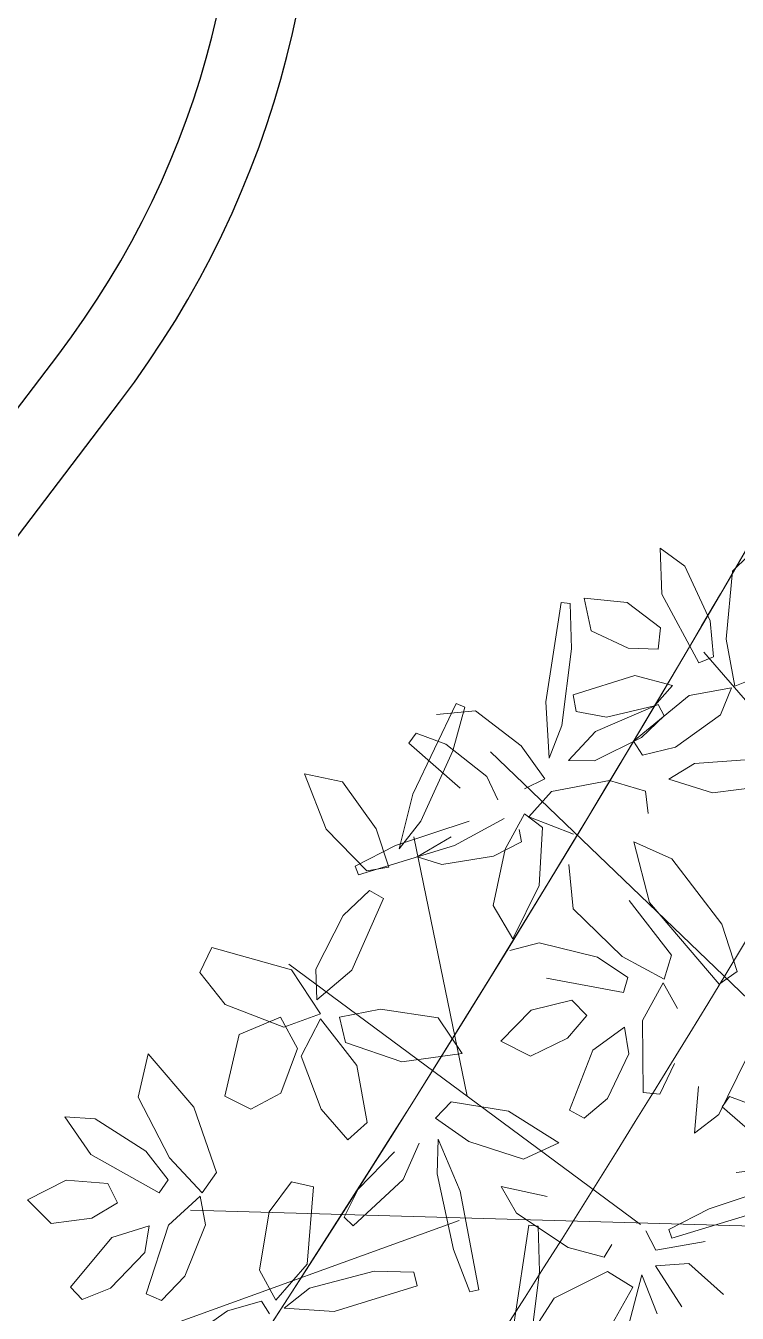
# Model space of a CAD drawing. Header units: millimetres. Extents: x 4980 to 19099, y 3891 to 5773.
# Drawn here: x 8051.49 to 8069.35, y 4383.84 to 4416.18 of the extents above; entities that cross this region are included whole.
import ezdxf

# ---------------------------------------------------------------- set-up
doc = ezdxf.new("R2010")
doc.units = ezdxf.units.MM
doc.linetypes.add('CONTINUA', pattern=[0])
for name, color, linetype, lineweight in [('no3_ahşap gorunus on kalın', 34, 'Continuous', 20), ('no3_tefriş ön kalın', 200, 'Continuous', 25), ('no3_ölçü tefriş', 252, 'Continuous', 0), ('PLAN YAZI', 4, 'Continuous', 9)]:
    doc.layers.add(name, color=color, linetype=linetype, lineweight=lineweight)
doc.layers.add('TEFRIS', color=11, linetype='Continuous')

# ---------------------------------------------------------------- blocks, each defined once
blk = doc.blocks.new('SAN-1')
at = {"layer": 'no3_tefriş ön kalın', "linetype": 'CONTINUA'}
for p, q in [((27.5, 2.957), (27.5, 31.957)), ((29.5, 2.957), (29.5, 31.957))]:
    blk.add_line(p, q, dxfattribs=at)
for radius in [25, 23]:
    blk.add_arc((4.5, 31.957), radius, 0, 90, dxfattribs=at)
blk = doc.blocks.new('p34')
at = {"color": 68}
for p, q in [((1698.443, -14121.227), (1699.246, -14122.005)), ((1700.445, -14121.879), (1701.061, -14121.423)), ((1701.061, -14121.423), (1701.022, -14122.574)), ((1699.246, -14122.005), (1699.411, -14123.716)), ((1699.815, -14123.25), (1700.445, -14121.879)), ((1701.022, -14122.574), (1700.103, -14124.31)), ((1701.893, -14122.78), (1702.978, -14122.672)), ((1702.978, -14122.672), (1702.802, -14123.489)), ((1701.061, -14123.421), (1701.893, -14122.78)), ((1703.326, -14122.803), (1703.296, -14123.94)), ((1703.555, -14122.777), (1703.326, -14122.803)), ((1703.945, -14125.271), (1703.555, -14122.777)), ((1699.734, -14124.16), (1699.815, -14123.25)), ((1701.124, -14123.956), (1701.061, -14123.421)), ((1702.802, -14123.489), (1701.874, -14123.928)), ((1699.411, -14123.716), (1699.2, -14124.897)), ((1701.874, -14123.928), (1701.124, -14123.956)), ((1703.296, -14123.94), (1703.547, -14125.868)), ((1700.103, -14124.31), (1699.734, -14124.16)), ((1700.764, -14124.872), (1701.712, -14124.614)), ((1701.712, -14124.614), (1703.257, -14125.099)), ((1699.286, -14124.939), (1700.349, -14125.122)), ((1701.221, -14125.379), (1700.764, -14124.872)), ((1700.349, -14125.122), (1701.751, -14126.266)), ((1703.257, -14125.099), (1703.184, -14125.512)), ((1701.13, -14125.352), (1700.98, -14125.63)), ((1702.703, -14126.023), (1701.13, -14125.352)), ((1702.428, -14125.664), (1701.221, -14125.379)), ((1703.184, -14125.512), (1702.428, -14125.664)), ((1703.869, -14126.683), (1703.945, -14125.271)), ((1705.716, -14125.489), (1704.572, -14126.373)), ((1706.689, -14125.575), (1705.716, -14125.489)), ((1706.194, -14125.302), (1705.982, -14125.394)), ((1705.982, -14125.394), (1706.287, -14126.49)), ((1707.299, -14127.572), (1706.194, -14125.302)), ((1700.98, -14125.63), (1701.55, -14126.177)), ((1703.547, -14125.868), (1703.869, -14126.683)), ((1701.55, -14126.177), (1702.731, -14126.754)), ((1703.383, -14126.748), (1702.703, -14126.023)), ((1707.203, -14126.043), (1706.464, -14126.322)), ((1707.389, -14126.297), (1707.203, -14126.043)), ((1701.524, -14126.619), (1700.696, -14126.424)), ((1701.751, -14126.266), (1701.524, -14126.619)), ((1704.572, -14126.373), (1703.983, -14127.201)), ((1706.464, -14126.322), (1705.435, -14127.14)), ((1706.287, -14126.49), (1707.094, -14128.259)), ((1702.731, -14126.754), (1703.383, -14126.748)), ((1703.983, -14127.201), (1704.488, -14127.457)), ((1705.435, -14127.14), (1705.16, -14127.731)), ((1701.457, -14127.525), (1702.356, -14127.25)), ((1702.356, -14127.25), (1703.816, -14127.522)), ((1703.816, -14127.522), (1704.388, -14128.161)), ((1704.388, -14128.161), (1703.265, -14128.596)), ((1704.492, -14128.078), (1704.044, -14128.424)), ((1704.987, -14128.966), (1704.492, -14128.078)), ((1704.044, -14128.424), (1704.133, -14129.884)), ((1704.632, -14128.476), (1704.57, -14128.785)), ((1705.009, -14128.198), (1706.251, -14128.874)), ((1703.386, -14129.355), (1703.285, -14130.469))]:
    blk.add_line(p, q, dxfattribs=at)
at = {"color": 44}
for p, q in [((1696.572, -14127.998), (1699.979, -14124.041)), ((1694.72, -14136.809), (1705.34, -14126.519)), ((1705.965, -14135.169), (1707.275, -14128.65)), ((1701.623, -14138.41), (1710.428, -14131.837)), ((1694.199, -14138.612), (1712.916, -14138.004)), ((1706.176, -14138.29), (1713.856, -14141.038))]:
    blk.add_line(p, q, dxfattribs=at)
at = {"color": 66}
for p, q in [((1699.2, -14124.897), (1698.616, -14124.664)), ((1699.567, -14125.617), (1699.286, -14124.939)), ((1700.696, -14126.424), (1699.567, -14125.617)), ((1706.106, -14127.429), (1707.389, -14126.297)), ((1698.717, -14126.729), (1700.222, -14126.833)), ((1700.222, -14126.833), (1700.867, -14127.227)), ((1710.011, -14127.055), (1709.056, -14127.259)), ((1709.476, -14128.448), (1710.011, -14127.055)), ((1699.776, -14127.575), (1697.827, -14127.336)), ((1700.867, -14127.227), (1699.776, -14127.575)), ((1701.39, -14128.088), (1701.457, -14127.525)), ((1709.056, -14127.259), (1708.222, -14128.44)), ((1707.641, -14128.944), (1707.299, -14127.572)), ((1707.732, -14128.861), (1705.883, -14128.258)), ((1707.094, -14128.259), (1707.641, -14128.944)), ((1708.222, -14128.44), (1707.903, -14129.405)), ((1708.46, -14129.501), (1709.476, -14128.448)), ((1700.797, -14129.224), (1701.756, -14128.794)), ((1701.756, -14128.794), (1701.364, -14130.323)), ((1704.57, -14128.785), (1705.276, -14129.141)), ((1707.196, -14129.148), (1706.333, -14128.656)), ((1705.293, -14130.379), (1704.987, -14128.966)), ((1705.276, -14129.141), (1706.574, -14129.345)), ((1706.251, -14128.874), (1708.67, -14129.595)), ((1706.574, -14129.345), (1707.196, -14129.148)), ((1708.746, -14129.378), (1707.732, -14128.861)), ((1699.551, -14130.874), (1700.797, -14129.224)), ((1707.903, -14129.405), (1708.46, -14129.501)), ((1708.67, -14129.595), (1708.746, -14129.378)), ((1708.045, -14130.193), (1708.391, -14129.995)), ((1708.391, -14129.995), (1709.057, -14130.621)), ((1708.844, -14131.988), (1708.045, -14130.193)), ((1709.057, -14130.621), (1709.746, -14131.962)), ((1699.174, -14132.068), (1699.551, -14130.874)), ((1699.623, -14132.377), (1699.174, -14132.068))]:
    blk.add_line(p, q, dxfattribs=at)
at = {"color": 64}
for p, q in [((1704.133, -14129.884), (1704.797, -14131.22)), ((1701.364, -14130.323), (1699.623, -14132.377)), ((1700.821, -14131.648), (1701.878, -14130.272)), ((1704.797, -14131.22), (1705.293, -14130.379)), ((1703.285, -14130.469), (1702.057, -14131.672)), ((1702.674, -14131.693), (1704.136, -14131.323)), ((1704.136, -14131.323), (1704.878, -14131.515)), ((1710.362, -14131.973), (1712.36, -14131.405)), ((1712.36, -14131.405), (1712.656, -14132.03)), ((1701.005, -14132.25), (1700.821, -14131.648)), ((1702.057, -14131.672), (1701.005, -14132.25)), ((1701.915, -14132.202), (1702.674, -14131.693)), ((1709.726, -14132.729), (1708.844, -14131.988)), ((1709.636, -14133.084), (1710.362, -14131.973)), ((1709.746, -14131.962), (1709.726, -14132.729)), ((1712.656, -14132.03), (1712.029, -14132.843)), ((1700.676, -14132.987), (1701.027, -14132.343)), ((1701.027, -14132.343), (1701.553, -14133.285)), ((1702.029, -14132.583), (1701.915, -14132.202)), ((1703.958, -14132.208), (1702.029, -14132.583)), ((1702.946, -14133.155), (1703.323, -14132.77)), ((1703.323, -14132.77), (1704.345, -14133.016)), ((1704.345, -14133.016), (1705.111, -14133.791)), ((1706.68, -14133.201), (1708.13, -14132.973)), ((1708.13, -14132.973), (1709.159, -14133.168)), ((1712.029, -14132.843), (1710.553, -14133.415)), ((1701.553, -14133.285), (1701.542, -14135.094)), ((1703.439, -14133.722), (1702.946, -14133.155)), ((1706.084, -14134.092), (1706.68, -14133.201)), ((1708.726, -14134.39), (1709.632, -14133.207)), ((1709.159, -14133.168), (1709.009, -14133.807)), ((1709.632, -14133.207), (1710.124, -14134.144)), ((1710.553, -14133.415), (1709.636, -14133.084)), ((1710.218, -14133.955), (1710.642, -14133.163)), ((1710.642, -14133.163), (1711.681, -14133.597)), ((1701.9, -14134.124), (1702.007, -14133.45)), ((1702.007, -14133.45), (1702.804, -14134.026)), ((1711.681, -14133.597), (1712.048, -14135.141)), ((1704.364, -14134.167), (1703.439, -14133.722)), ((1705.111, -14133.791), (1704.364, -14134.167)), ((1709.009, -14133.807), (1707.601, -14134.295)), ((1710.641, -14135.074), (1710.218, -14133.955)), ((1698.959, -14134.26), (1699.644, -14135.657)), ((1702.436, -14135.243), (1701.9, -14134.124)), ((1702.804, -14134.026), (1703.397, -14135.533)), ((1707.601, -14134.295), (1706.084, -14134.092)), ((1710.124, -14134.144), (1709.626, -14135.48)), ((1712.824, -14135.418), (1713.963, -14134.069)), ((1713.963, -14134.069), (1714.22, -14135.158)), ((1701.126, -14135.14), (1700.758, -14134.372)), ((1708.476, -14135.818), (1708.726, -14134.39)), ((1700.262, -14136.123), (1700.157, -14134.95)), ((1699.374, -14135.205), (1698.635, -14135.483)), ((1699.56, -14135.459), (1699.374, -14135.205)), ((1701.542, -14135.094), (1701.126, -14135.14)), ((1703.03, -14135.736), (1702.436, -14135.243)), ((1711.392, -14135.47), (1710.641, -14135.074)), ((1712.048, -14135.141), (1711.392, -14135.47)), ((1714.22, -14135.158), (1713.439, -14136.689)), ((1698.277, -14136.591), (1699.56, -14135.459)), ((1703.397, -14135.533), (1703.03, -14135.736)), ((1704.923, -14135.551), (1703.665, -14136.352)), ((1706.366, -14135.309), (1704.923, -14135.551)), ((1706.757, -14135.718), (1706.366, -14135.309)), ((1709.626, -14135.48), (1708.962, -14136.255)), ((1712.258, -14137.059), (1712.824, -14135.418)), ((1699.644, -14135.657), (1700.262, -14136.123)), ((1705.927, -14136.303), (1706.757, -14135.718)), ((1708.962, -14136.255), (1708.476, -14135.818)), ((1714.03, -14136.513), (1715.299, -14135.697)), ((1715.299, -14135.697), (1716.064, -14135.644)), ((1716.064, -14135.644), (1715.411, -14136.594)), ((1703.665, -14136.352), (1704.553, -14136.756)), ((1704.553, -14136.756), (1705.927, -14136.303)), ((1707.172, -14136.345), (1707.573, -14137.254)), ((1708.711, -14137.493), (1707.789, -14136.556)), ((1713.472, -14137.236), (1714.03, -14136.513)), ((1713.439, -14136.689), (1712.625, -14137.57)), ((1715.411, -14136.594), (1713.702, -14137.561)), ((1697.652, -14136.93), (1699.22, -14137.114)), ((1712.625, -14137.57), (1712.258, -14137.059)), ((1713.702, -14137.561), (1713.472, -14137.236)), ((1699.903, -14138.022), (1698.054, -14137.419)), ((1705.114, -14137.437), (1703.966, -14137.697)), ((1709.066, -14138.199), (1708.711, -14137.493)), ((1709.83, -14137.432), (1710.381, -14137.303)), ((1709.994, -14139.368), (1709.83, -14137.432)), ((1710.381, -14137.303), (1710.947, -14138.053)), ((1714.752, -14137.813), (1714.988, -14137.328)), ((1714.988, -14137.328), (1716.034, -14137.236)), ((1716.034, -14137.236), (1717.007, -14137.729)), ((1712.547, -14138.374), (1712.675, -14137.652)), ((1712.675, -14137.652), (1713.472, -14138.378)), ((1715.4, -14138.193), (1714.752, -14137.813)), ((1698.422, -14138.035), (1700.841, -14138.756)), ((1700.917, -14138.539), (1699.903, -14138.022)), ((1708.833, -14138.411), (1709.066, -14138.199)), ((1710.947, -14138.053), (1711.192, -14139.518)), ((1716.419, -14138.322), (1715.4, -14138.193)), ((1713.064, -14139.662), (1712.547, -14138.374)), ((1713.472, -14138.378), (1714.037, -14140.097)), ((1714.068, -14139.064), (1713.956, -14138.391)), ((1713.956, -14138.391), (1714.894, -14138.684)), ((1701.24, -14139.054), (1700.006, -14138.839)), ((1700.841, -14138.756), (1700.917, -14138.539)), ((1701.487, -14138.568), (1701.24, -14139.054)), ((1714.894, -14138.684), (1715.935, -14139.924)), ((1702.343, -14138.908), (1702.54, -14139.23)), ((1702.54, -14139.23), (1703.441, -14138.976)), ((1714.932, -14139.954), (1714.068, -14139.064)), ((1700.415, -14139.392), (1699.544, -14140.179)), ((1701.248, -14139.447), (1700.415, -14139.392)), ((1700.599, -14140.479), (1701.248, -14139.447)), ((1710.787, -14140.275), (1709.994, -14139.368)), ((1701.216, -14140.656), (1701.596, -14139.676)), ((1701.596, -14139.676), (1702.024, -14141.273)), ((1701.826, -14139.985), (1702.454, -14139.583)), ((1711.192, -14139.518), (1710.787, -14140.275)), ((1713.656, -14140.273), (1713.064, -14139.662)), ((1702.35, -14140.915), (1701.826, -14139.985)), ((1714.037, -14140.097), (1713.656, -14140.273)), ((1710.947, -14140.612), (1711.149, -14140.294)), ((1711.149, -14140.294), (1711.999, -14140.532)), ((1711.999, -14140.532), (1713.196, -14141.367))]:
    blk.add_line(p, q, dxfattribs=at)
at = {"color": 62}
for p, q in [((1706.693, -14136.245), (1706.151, -14137.55)), ((1706.725, -14137.12), (1706.693, -14136.245)), ((1706.32, -14139.022), (1706.725, -14137.12)), ((1704.734, -14138.111), (1705.114, -14137.437)), ((1706.151, -14137.55), (1705.689, -14140.032)), ((1707.573, -14137.254), (1708.833, -14138.411)), ((1717.007, -14137.729), (1716.419, -14138.322)), ((1703.441, -14138.976), (1704.734, -14138.111)), ((1704.196, -14138.439), (1704.165, -14139.576)), ((1704.425, -14138.414), (1704.196, -14138.439)), ((1704.814, -14140.908), (1704.425, -14138.414)), ((1705.913, -14140.084), (1706.32, -14139.022)), ((1702.454, -14139.583), (1703.798, -14140.247)), ((1704.165, -14139.576), (1704.416, -14141.504)), ((1707.24, -14139.93), (1707.316, -14139.582)), ((1707.316, -14139.582), (1708.316, -14139.555)), ((1708.316, -14139.555), (1709.94, -14139.971)), ((1705.689, -14140.032), (1705.913, -14140.084)), ((1709.326, -14140.566), (1707.24, -14139.93)), ((1709.94, -14139.971), (1710.576, -14140.474)), ((1715.651, -14140.233), (1714.932, -14139.954)), ((1715.935, -14139.924), (1715.651, -14140.233)), ((1703.798, -14140.247), (1704.641, -14141.55)), ((1710.576, -14140.474), (1709.326, -14140.566))]:
    blk.add_line(p, q, dxfattribs=at)

msp = doc.modelspace()

# ---------------------------------------------------------------- linework, layer by layer
at = {"layer": 'no3_ahşap gorunus on kalın', "elevation": -0.527}
msp.add_lwpolyline([(8121.453, 4427.206, -0.065201), (8053.107, 4318.254), (8026.124, 4340.545, 0.065175), (8089.639, 4441.798), (8121.453, 4427.206)], format="xyb", dxfattribs=at)
msp.add_lwpolyline([(8114.8, 4424.756, -0.060082), (8052.417, 4325.309), (8033.142, 4341.233, 0.059783), (8092.075, 4435.18)], format="xyb", close=True, dxfattribs=at)
at = {"layer": 'no3_ahşap gorunus on kalın'}
for radius, start in [(460.24, 292.24163), (495.24, 290.59517)]:
    msp.add_arc((7671.303, 4633.672, -0.527), radius, start, 350.28285, dxfattribs=at)
at = {"layer": 'PLAN YAZI', "color": 154, "elevation": -0.527}
msp.add_lwpolyline([(5277.498, 4320.083), (8065.522, 4320.083, 0.177706), (8252.392, 4388.665, 0.177706)], format="xyb", dxfattribs=at)
at = {"layer": 'PLAN YAZI', "color": 154}
for radius, start, end in [(495.24, 290.59517, 350.25481), (588.235, 287.226616, 350.254812)]:
    msp.add_arc((7671.303, 4633.672, -0.527), radius, start, end, dxfattribs=at)

# ---------------------------------------------------------------- block references
at = {"layer": 'no3_ölçü tefriş', "xscale": -1, "rotation": 0.2328300535295913}
msp.add_blockref('p34', (9711.081, 18531.275), dxfattribs=at)
at = {"layer": 'TEFRIS', "xscale": 0.9719999999997528, "yscale": 0.9719999999997528, "zscale": 0.9719999999997528, "rotation": 322.7673207712457}
msp.add_blockref('SAN-1', (8012.222, 4399.343), dxfattribs=at)

doc.saveas('drawing.dxf')
